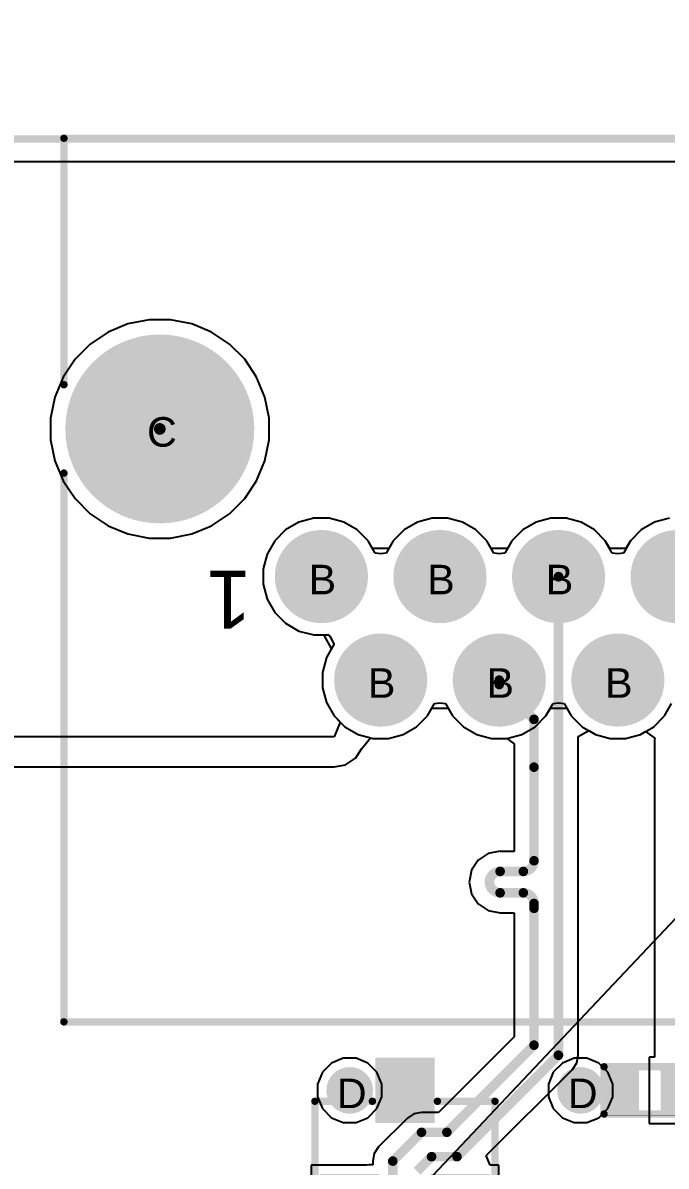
# Model space of a CAD drawing. Header units: inches. Extents: x 0 to 5032, y 0 to 5323.
# Drawn here: x 96.33 to 107.4, y 112.33 to 132 of the extents above; entities that cross this region are included whole.
import ezdxf

# ---------------------------------------------------------------- set-up
doc = ezdxf.new("R2010")
doc.units = ezdxf.units.IN
for name, color, linetype in [('Board Outline', 216, 'Continuous'), ('Bottom Layer', 5, 'Continuous'), ('Bottom Solder', 6, 'Continuous'), ('Drill Drawing', 1, 'Continuous'), ('Layer 1', 16, 'Continuous'), ('Layer 2', 76, 'Continuous'), ('Multi-Layer', 9, 'Continuous'), ('Pad Holes', 156, 'Continuous'), ('Top Layer', 1, 'Continuous'), ('Top Overlay', 2, 'Continuous'), ('Top Paste', 8, 'Continuous'), ('Top Solder', 216, 'Continuous'), ('Via Holes', 16, 'Continuous')]:
    doc.layers.add(name, color=color, linetype=linetype)
doc.styles.add('Arial', font='', dxfattribs={"height": 0.2})
doc.styles.get('Arial').set_extended_font_data('Arial')

# ---------------------------------------------------------------- blocks, each defined once
blk = doc.blocks.new('SOT_23_149')
at = {"layer": 'Top Layer'}
for points in [[(-0.41, 1.46), (0.41, 1.46), (0.41, 0.54), (-0.41, 0.54)], [(-1.36, -0.54), (-0.54, -0.54), (-0.54, -1.46), (-1.36, -1.46)], [(0.54, -0.54), (1.36, -0.54), (1.36, -1.46), (0.54, -1.46)]]:
    blk.add_hatch(color=1, dxfattribs=at).paths.add_polyline_path(points)
at = {"layer": 'Top Paste'}
for points in [[(-0.41, 1.46), (0.41, 1.46), (0.41, 0.54), (-0.41, 0.54)], [(-1.36, -0.54), (-0.54, -0.54), (-0.54, -1.46), (-1.36, -1.46)], [(0.54, -0.54), (1.36, -0.54), (1.36, -1.46), (0.54, -1.46)]]:
    blk.add_hatch(color=8, dxfattribs=at).paths.add_polyline_path(points)
at = {"layer": 'Top Solder'}
for points in [[(-0.512, 1.562), (0.512, 1.562), (0.512, 0.438), (-0.512, 0.438)], [(-1.462, -0.438), (-0.438, -0.438), (-0.438, -1.562), (-1.462, -1.562)], [(0.438, -0.438), (1.462, -0.438), (1.462, -1.562), (0.438, -1.562)]]:
    blk.add_hatch(color=216, dxfattribs=at).paths.add_polyline_path(points)
at = {"layer": 'Top Overlay'}
for points in [[(-1.549, 0.813, 0.127, 0.127, 0), (-0.559, 0.813, 0.127, 0.127, 0)], [(-1.549, -0.584, 0.127, 0.127, 0), (-1.549, 0.813, 0.127, 0.127, 0)], [(0.559, 0.813, 0.127, 0.127, 0), (1.549, 0.813, 0.127, 0.127, 0)], [(1.549, -0.584, 0.127, 0.127, 0), (1.549, 0.813, 0.127, 0.127, 0)], [(-0.33, -0.787, 0.127, 0.127, 0), (0.33, -0.787, 0.127, 0.127, 0)], [(-1.676, -1.295, 0.127, 0.127, 0), (-1.676, -1.041, 0.127, 0.127, 0)], [(-1.676, -1.041, 0.127, 0.127, 0), (-1.549, -1.168, 0.127, 0.127, 0)], [(-1.676, -1.295, 0.127, 0.127, 0), (-1.549, -1.168, 0.127, 0.127, 0)]]:
    blk.add_lwpolyline(points, format="xyseb", dxfattribs=at)
for points in [[(-1.581, 0.813, 0.0635, 0.0635, 1), (-1.518, 0.813, 0.0635, 0.0635, 1)], [(-1.581, 0.813, 0.0635, 0.0635, 1), (-1.518, 0.813, 0.0635, 0.0635, 1)], [(-0.591, 0.813, 0.0635, 0.0635, 1), (-0.527, 0.813, 0.0635, 0.0635, 1)], [(0.527, 0.813, 0.0635, 0.0635, 1), (0.591, 0.813, 0.0635, 0.0635, 1)], [(1.518, 0.813, 0.0635, 0.0635, 1), (1.581, 0.813, 0.0635, 0.0635, 1)], [(1.518, 0.813, 0.0635, 0.0635, 1), (1.581, 0.813, 0.0635, 0.0635, 1)], [(-1.581, -0.584, 0.0635, 0.0635, 1), (-1.518, -0.584, 0.0635, 0.0635, 1)], [(1.518, -0.584, 0.0635, 0.0635, 1), (1.581, -0.584, 0.0635, 0.0635, 1)], [(-0.362, -0.787, 0.0635, 0.0635, 1), (-0.298, -0.787, 0.0635, 0.0635, 1)], [(0.298, -0.787, 0.0635, 0.0635, 1), (0.362, -0.787, 0.0635, 0.0635, 1)], [(-1.708, -1.041, 0.0635, 0.0635, 1), (-1.645, -1.041, 0.0635, 0.0635, 1)], [(-1.708, -1.041, 0.0635, 0.0635, 1), (-1.645, -1.041, 0.0635, 0.0635, 1)], [(-1.581, -1.168, 0.0635, 0.0635, 1), (-1.518, -1.168, 0.0635, 0.0635, 1)], [(-1.581, -1.168, 0.0635, 0.0635, 1), (-1.518, -1.168, 0.0635, 0.0635, 1)], [(-1.708, -1.295, 0.0635, 0.0635, 1), (-1.645, -1.295, 0.0635, 0.0635, 1)], [(-1.708, -1.295, 0.0635, 0.0635, 1), (-1.645, -1.295, 0.0635, 0.0635, 1)]]:
    blk.add_lwpolyline(points, format="xyseb", close=True, dxfattribs=at)
blk = doc.blocks.new('X12ADIWA3DY1027_155')
at = {"layer": 'Bottom Layer'}
h = blk.add_hatch(color=5, dxfattribs=at)
edge = h.paths.add_edge_path()
edge.add_arc((-3.57, 2.16), 0.75, 0, 360)
h = blk.add_hatch(color=5, dxfattribs=at)
edge = h.paths.add_edge_path()
edge.add_arc((-1.53, 2.16), 0.75, 0, 360)
h = blk.add_hatch(color=5, dxfattribs=at)
edge = h.paths.add_edge_path()
edge.add_arc((0.51, 2.16), 0.75, 0, 360)
h = blk.add_hatch(color=5, dxfattribs=at)
edge = h.paths.add_edge_path()
edge.add_arc((2.55, 2.16), 0.75, 0, 360)
h = blk.add_hatch(color=5, dxfattribs=at)
edge = h.paths.add_edge_path()
edge.add_arc((-2.55, 0.38), 0.75, 0, 360)
h = blk.add_hatch(color=5, dxfattribs=at)
edge = h.paths.add_edge_path()
edge.add_arc((-0.51, 0.38), 0.75, 0, 360)
h = blk.add_hatch(color=5, dxfattribs=at)
edge = h.paths.add_edge_path()
edge.add_arc((1.53, 0.38), 0.75, 0, 360)
h = blk.add_hatch(color=5, dxfattribs=at)
edge = h.paths.add_edge_path()
edge.add_arc((3.57, 0.38), 0.75, 0, 360)
at = {"layer": 'Bottom Solder'}
h = blk.add_hatch(color=6, dxfattribs=at)
edge = h.paths.add_edge_path()
edge.add_arc((-3.57, 2.16), 0.801, 0, 360)
h = blk.add_hatch(color=6, dxfattribs=at)
edge = h.paths.add_edge_path()
edge.add_arc((-1.53, 2.16), 0.801, 0, 360)
h = blk.add_hatch(color=6, dxfattribs=at)
edge = h.paths.add_edge_path()
edge.add_arc((0.51, 2.16), 0.801, 0, 360)
h = blk.add_hatch(color=6, dxfattribs=at)
edge = h.paths.add_edge_path()
edge.add_arc((2.55, 2.16), 0.801, 0, 360)
h = blk.add_hatch(color=6, dxfattribs=at)
edge = h.paths.add_edge_path()
edge.add_arc((-2.55, 0.38), 0.801, 0, 360)
h = blk.add_hatch(color=6, dxfattribs=at)
edge = h.paths.add_edge_path()
edge.add_arc((-0.51, 0.38), 0.801, 0, 360)
h = blk.add_hatch(color=6, dxfattribs=at)
edge = h.paths.add_edge_path()
edge.add_arc((1.53, 0.38), 0.801, 0, 360)
h = blk.add_hatch(color=6, dxfattribs=at)
edge = h.paths.add_edge_path()
edge.add_arc((3.57, 0.38), 0.801, 0, 360)
h = blk.add_hatch(color=6, dxfattribs=at)
edge = h.paths.add_edge_path()
edge.add_arc((-6.35, -2.16), 0.102, 0, 360)
h = blk.add_hatch(color=6, dxfattribs=at)
edge = h.paths.add_edge_path()
edge.add_arc((6.35, -2.16), 0.102, 0, 360)
at = {"layer": 'Layer 1'}
h = blk.add_hatch(color=16, dxfattribs=at)
edge = h.paths.add_edge_path()
edge.add_arc((-3.57, 2.16), 0.75, 0, 360)
h = blk.add_hatch(color=16, dxfattribs=at)
edge = h.paths.add_edge_path()
edge.add_arc((-1.53, 2.16), 0.75, 0, 360)
h = blk.add_hatch(color=16, dxfattribs=at)
edge = h.paths.add_edge_path()
edge.add_arc((0.51, 2.16), 0.75, 0, 360)
h = blk.add_hatch(color=16, dxfattribs=at)
edge = h.paths.add_edge_path()
edge.add_arc((2.55, 2.16), 0.75, 0, 360)
h = blk.add_hatch(color=16, dxfattribs=at)
edge = h.paths.add_edge_path()
edge.add_arc((-2.55, 0.38), 0.75, 0, 360)
h = blk.add_hatch(color=16, dxfattribs=at)
edge = h.paths.add_edge_path()
edge.add_arc((-0.51, 0.38), 0.75, 0, 360)
h = blk.add_hatch(color=16, dxfattribs=at)
edge = h.paths.add_edge_path()
edge.add_arc((1.53, 0.38), 0.75, 0, 360)
h = blk.add_hatch(color=16, dxfattribs=at)
edge = h.paths.add_edge_path()
edge.add_arc((3.57, 0.38), 0.75, 0, 360)
at = {"layer": 'Layer 2'}
h = blk.add_hatch(color=76, dxfattribs=at)
edge = h.paths.add_edge_path()
edge.add_arc((-3.57, 2.16), 0.75, 0, 360)
h = blk.add_hatch(color=76, dxfattribs=at)
edge = h.paths.add_edge_path()
edge.add_arc((-1.53, 2.16), 0.75, 0, 360)
h = blk.add_hatch(color=76, dxfattribs=at)
edge = h.paths.add_edge_path()
edge.add_arc((0.51, 2.16), 0.75, 0, 360)
h = blk.add_hatch(color=76, dxfattribs=at)
edge = h.paths.add_edge_path()
edge.add_arc((2.55, 2.16), 0.75, 0, 360)
h = blk.add_hatch(color=76, dxfattribs=at)
edge = h.paths.add_edge_path()
edge.add_arc((-2.55, 0.38), 0.75, 0, 360)
h = blk.add_hatch(color=76, dxfattribs=at)
edge = h.paths.add_edge_path()
edge.add_arc((-0.51, 0.38), 0.75, 0, 360)
h = blk.add_hatch(color=76, dxfattribs=at)
edge = h.paths.add_edge_path()
edge.add_arc((1.53, 0.38), 0.75, 0, 360)
h = blk.add_hatch(color=76, dxfattribs=at)
edge = h.paths.add_edge_path()
edge.add_arc((3.57, 0.38), 0.75, 0, 360)
at = {"layer": 'Multi-Layer'}
h = blk.add_hatch(color=9, dxfattribs=at)
edge = h.paths.add_edge_path()
edge.add_arc((-3.57, 2.16), 0.75, 0, 360)
h = blk.add_hatch(color=9, dxfattribs=at)
edge = h.paths.add_edge_path()
edge.add_arc((-1.53, 2.16), 0.75, 0, 360)
h = blk.add_hatch(color=9, dxfattribs=at)
edge = h.paths.add_edge_path()
edge.add_arc((0.51, 2.16), 0.75, 0, 360)
h = blk.add_hatch(color=9, dxfattribs=at)
edge = h.paths.add_edge_path()
edge.add_arc((2.55, 2.16), 0.75, 0, 360)
h = blk.add_hatch(color=9, dxfattribs=at)
edge = h.paths.add_edge_path()
edge.add_arc((-2.55, 0.38), 0.75, 0, 360)
h = blk.add_hatch(color=9, dxfattribs=at)
edge = h.paths.add_edge_path()
edge.add_arc((-0.51, 0.38), 0.75, 0, 360)
h = blk.add_hatch(color=9, dxfattribs=at)
edge = h.paths.add_edge_path()
edge.add_arc((1.53, 0.38), 0.75, 0, 360)
h = blk.add_hatch(color=9, dxfattribs=at)
edge = h.paths.add_edge_path()
edge.add_arc((3.57, 0.38), 0.75, 0, 360)
at = {"layer": 'Pad Holes'}
h = blk.add_hatch(color=7, dxfattribs=at)
edge = h.paths.add_edge_path()
edge.add_arc((-3.57, 2.16), 0.45, 0, 360)
h = blk.add_hatch(color=7, dxfattribs=at)
edge = h.paths.add_edge_path()
edge.add_arc((-1.53, 2.16), 0.45, 0, 360)
h = blk.add_hatch(color=7, dxfattribs=at)
edge = h.paths.add_edge_path()
edge.add_arc((0.51, 2.16), 0.45, 0, 360)
h = blk.add_hatch(color=7, dxfattribs=at)
edge = h.paths.add_edge_path()
edge.add_arc((2.55, 2.16), 0.45, 0, 360)
h = blk.add_hatch(color=7, dxfattribs=at)
edge = h.paths.add_edge_path()
edge.add_arc((-2.55, 0.38), 0.45, 0, 360)
h = blk.add_hatch(color=7, dxfattribs=at)
edge = h.paths.add_edge_path()
edge.add_arc((-0.51, 0.38), 0.45, 0, 360)
h = blk.add_hatch(color=7, dxfattribs=at)
edge = h.paths.add_edge_path()
edge.add_arc((1.53, 0.38), 0.45, 0, 360)
h = blk.add_hatch(color=7, dxfattribs=at)
edge = h.paths.add_edge_path()
edge.add_arc((3.57, 0.38), 0.45, 0, 360)
h = blk.add_hatch(color=7, dxfattribs=at)
edge = h.paths.add_edge_path()
edge.add_arc((-6.35, -2.16), 1.625, 0, 360)
h = blk.add_hatch(color=7, dxfattribs=at)
edge = h.paths.add_edge_path()
edge.add_arc((6.35, -2.16), 1.625, 0, 360)
at = {"layer": 'Top Layer'}
h = blk.add_hatch(color=1, dxfattribs=at)
edge = h.paths.add_edge_path()
edge.add_arc((-3.57, 2.16), 0.75, 0, 360)
h = blk.add_hatch(color=1, dxfattribs=at)
edge = h.paths.add_edge_path()
edge.add_arc((-1.53, 2.16), 0.75, 0, 360)
h = blk.add_hatch(color=1, dxfattribs=at)
edge = h.paths.add_edge_path()
edge.add_arc((0.51, 2.16), 0.75, 0, 360)
h = blk.add_hatch(color=1, dxfattribs=at)
edge = h.paths.add_edge_path()
edge.add_arc((2.55, 2.16), 0.75, 0, 360)
h = blk.add_hatch(color=1, dxfattribs=at)
edge = h.paths.add_edge_path()
edge.add_arc((-2.55, 0.38), 0.75, 0, 360)
h = blk.add_hatch(color=1, dxfattribs=at)
edge = h.paths.add_edge_path()
edge.add_arc((-0.51, 0.38), 0.75, 0, 360)
h = blk.add_hatch(color=1, dxfattribs=at)
edge = h.paths.add_edge_path()
edge.add_arc((1.53, 0.38), 0.75, 0, 360)
h = blk.add_hatch(color=1, dxfattribs=at)
edge = h.paths.add_edge_path()
edge.add_arc((3.57, 0.38), 0.75, 0, 360)
at = {"layer": 'Top Solder'}
h = blk.add_hatch(color=216, dxfattribs=at)
edge = h.paths.add_edge_path()
edge.add_arc((-3.57, 2.16), 0.801, 0, 360)
h = blk.add_hatch(color=216, dxfattribs=at)
edge = h.paths.add_edge_path()
edge.add_arc((-1.53, 2.16), 0.801, 0, 360)
h = blk.add_hatch(color=216, dxfattribs=at)
edge = h.paths.add_edge_path()
edge.add_arc((0.51, 2.16), 0.801, 0, 360)
h = blk.add_hatch(color=216, dxfattribs=at)
edge = h.paths.add_edge_path()
edge.add_arc((2.55, 2.16), 0.801, 0, 360)
h = blk.add_hatch(color=216, dxfattribs=at)
edge = h.paths.add_edge_path()
edge.add_arc((-2.55, 0.38), 0.801, 0, 360)
h = blk.add_hatch(color=216, dxfattribs=at)
edge = h.paths.add_edge_path()
edge.add_arc((-0.51, 0.38), 0.801, 0, 360)
h = blk.add_hatch(color=216, dxfattribs=at)
edge = h.paths.add_edge_path()
edge.add_arc((1.53, 0.38), 0.801, 0, 360)
h = blk.add_hatch(color=216, dxfattribs=at)
edge = h.paths.add_edge_path()
edge.add_arc((3.57, 0.38), 0.801, 0, 360)
h = blk.add_hatch(color=216, dxfattribs=at)
edge = h.paths.add_edge_path()
edge.add_arc((-6.35, -2.16), 0.102, 0, 360)
h = blk.add_hatch(color=216, dxfattribs=at)
edge = h.paths.add_edge_path()
edge.add_arc((6.35, -2.16), 0.102, 0, 360)
at = {"layer": 'Top Overlay'}
for points in [[(8, 8.04, 0.127, 0.127, 0), (-8, 8.04, 0.127, 0.127, 0)], [(-8.001, 8.04, 0.127, 0.127, 0), (-8.001, -1.402, 0.127, 0.127, 0)], [(8, 8.04, 0.127, 0.127, 0), (8, -1.4, 0.127, 0.127, 0)], [(-8.001, -2.918, 0.127, 0.127, 0), (-8.001, -7.16, 0.127, 0.127, 0)], [(8, -2.92, 0.127, 0.127, 0), (8, -7.16, 0.127, 0.127, 0)], [(8, -7.16, 0.127, 0.127, 0), (-8.001, -7.16, 0.127, 0.127, 0)]]:
    blk.add_lwpolyline(points, format="xyseb", dxfattribs=at)
for points in [[(-8.032, 8.04, 0.0635, 0.0635, 1), (-7.968, 8.04, 0.0635, 0.0635, 1)], [(-8.033, 8.04, 0.0635, 0.0635, 1), (-7.969, 8.04, 0.0635, 0.0635, 1)], [(7.968, 8.04, 0.0635, 0.0635, 1), (8.032, 8.04, 0.0635, 0.0635, 1)], [(7.968, 8.04, 0.0635, 0.0635, 1), (8.032, 8.04, 0.0635, 0.0635, 1)], [(-8.033, -1.402, 0.0635, 0.0635, 1), (-7.969, -1.402, 0.0635, 0.0635, 1)], [(7.968, -1.4, 0.0635, 0.0635, 1), (8.032, -1.4, 0.0635, 0.0635, 1)], [(-8.033, -2.918, 0.0635, 0.0635, 1), (-7.969, -2.918, 0.0635, 0.0635, 1)], [(7.968, -2.92, 0.0635, 0.0635, 1), (8.032, -2.92, 0.0635, 0.0635, 1)], [(-8.033, -7.16, 0.0635, 0.0635, 1), (-7.969, -7.16, 0.0635, 0.0635, 1)], [(-8.033, -7.16, 0.0635, 0.0635, 1), (-7.969, -7.16, 0.0635, 0.0635, 1)], [(7.968, -7.16, 0.0635, 0.0635, 1), (8.032, -7.16, 0.0635, 0.0635, 1)], [(7.968, -7.16, 0.0635, 0.0635, 1), (8.032, -7.16, 0.0635, 0.0635, 1)]]:
    blk.add_lwpolyline(points, format="xyseb", close=True, dxfattribs=at)
at = {"layer": 'Top Overlay', "style": 'Arial'}
blk.add_text('1', height=1, dxfattribs=at).set_placement((4.772, 0.276))
blk = doc.blocks.new('R___0402_170')
at = {"layer": 'Top Layer'}
for points in [[(-0.699, -0.318), (-0.699, 0.318), (-0.241, 0.318), (-0.241, -0.318)], [(0.241, -0.318), (0.241, 0.318), (0.699, 0.318), (0.699, -0.318)]]:
    blk.add_hatch(color=1, dxfattribs=at).paths.add_polyline_path(points)
at = {"layer": 'Top Paste'}
for points in [[(-0.699, -0.318), (-0.699, 0.318), (-0.241, 0.318), (-0.241, -0.318)], [(0.241, -0.318), (0.241, 0.318), (0.699, 0.318), (0.699, -0.318)]]:
    blk.add_hatch(color=8, dxfattribs=at).paths.add_polyline_path(points)
at = {"layer": 'Top Solder'}
for points in [[(-0.754, -0.373), (-0.754, 0.373), (-0.186, 0.373), (-0.186, -0.373)], [(0.186, -0.373), (0.186, 0.373), (0.754, 0.373), (0.754, -0.373)]]:
    blk.add_hatch(color=216, dxfattribs=at).paths.add_polyline_path(points)
at = {"layer": 'Top Overlay'}
for points in [[(-0.787, 0.406, 0.127, 0.127, 0), (0.787, 0.406, 0.127, 0.127, 0)], [(-0.787, -0.406, 0.127, 0.127, 0), (-0.787, 0.406, 0.127, 0.127, 0)], [(0.787, -0.406, 0.127, 0.127, 0), (0.787, 0.406, 0.127, 0.127, 0)], [(-0.787, -0.406, 0.127, 0.127, 0), (0.787, -0.406, 0.127, 0.127, 0)], [(-0.813, -0.432, 0.00323, 0.00323, 0), (0.813, -0.432, 0.00323, 0.00323, 0)]]:
    blk.add_lwpolyline(points, format="xyseb", dxfattribs=at)
for points in [[(-0.819, 0.406, 0.0635, 0.0635, 1), (-0.756, 0.406, 0.0635, 0.0635, 1)], [(-0.819, 0.406, 0.0635, 0.0635, 1), (-0.756, 0.406, 0.0635, 0.0635, 1)], [(0.756, 0.406, 0.0635, 0.0635, 1), (0.819, 0.406, 0.0635, 0.0635, 1)], [(0.756, 0.406, 0.0635, 0.0635, 1), (0.819, 0.406, 0.0635, 0.0635, 1)], [(-0.819, -0.406, 0.0635, 0.0635, 1), (-0.756, -0.406, 0.0635, 0.0635, 1)], [(-0.819, -0.406, 0.0635, 0.0635, 1), (-0.756, -0.406, 0.0635, 0.0635, 1)], [(0.756, -0.406, 0.0635, 0.0635, 1), (0.819, -0.406, 0.0635, 0.0635, 1)], [(0.756, -0.406, 0.0635, 0.0635, 1), (0.819, -0.406, 0.0635, 0.0635, 1)], [(-0.814, -0.432, 0.00161, 0.00161, 1), (-0.812, -0.432, 0.00161, 0.00161, 1)], [(0.812, -0.432, 0.00161, 0.00161, 1), (0.814, -0.432, 0.00161, 0.00161, 1)]]:
    blk.add_lwpolyline(points, format="xyseb", close=True, dxfattribs=at)

msp = doc.modelspace()

# ---------------------------------------------------------------- hatches: boundary and pattern name
at = {"layer": 'Bottom Layer'}
h = msp.add_hatch(color=5, dxfattribs=at)
edge = h.paths.add_edge_path()
edge.add_arc((101.954, 113.631), 0.3, 0, 360)
h = msp.add_hatch(color=5, dxfattribs=at)
edge = h.paths.add_edge_path()
edge.add_arc((105.926, 113.631), 0.3, 0, 360)
at = {"layer": 'Bottom Solder'}
h = msp.add_hatch(color=6, dxfattribs=at)
edge = h.paths.add_edge_path()
edge.add_arc((101.954, 113.631), 0.402, 0, 360)
h = msp.add_hatch(color=6, dxfattribs=at)
edge = h.paths.add_edge_path()
edge.add_arc((105.926, 113.631), 0.402, 0, 360)
at = {"layer": 'Layer 1'}
h = msp.add_hatch(color=16, dxfattribs=at)
edge = h.paths.add_edge_path()
edge.add_arc((101.954, 113.631), 0.3, 0, 360)
h = msp.add_hatch(color=16, dxfattribs=at)
edge = h.paths.add_edge_path()
edge.add_arc((105.926, 113.631), 0.3, 0, 360)
at = {"layer": 'Layer 2'}
h = msp.add_hatch(color=76, dxfattribs=at)
edge = h.paths.add_edge_path()
edge.add_arc((101.954, 113.631), 0.3, 0, 360)
h = msp.add_hatch(color=76, dxfattribs=at)
edge = h.paths.add_edge_path()
edge.add_arc((105.926, 113.631), 0.3, 0, 360)
at = {"layer": 'Top Layer'}
h = msp.add_hatch(color=1, dxfattribs=at)
edge = h.paths.add_edge_path()
edge.add_arc((101.954, 113.631), 0.3, 0, 360)
h = msp.add_hatch(color=1, dxfattribs=at)
edge = h.paths.add_edge_path()
edge.add_arc((105.926, 113.631), 0.3, 0, 360)
at = {"layer": 'Top Solder'}
h = msp.add_hatch(color=216, dxfattribs=at)
edge = h.paths.add_edge_path()
edge.add_arc((101.954, 113.631), 0.402, 0, 360)
h = msp.add_hatch(color=216, dxfattribs=at)
edge = h.paths.add_edge_path()
edge.add_arc((105.926, 113.631), 0.402, 0, 360)
at = {"layer": 'Via Holes'}
h = msp.add_hatch(color=7, dxfattribs=at)
edge = h.paths.add_edge_path()
edge.add_arc((101.954, 113.631), 0.15, 0, 360)
h = msp.add_hatch(color=7, dxfattribs=at)
edge = h.paths.add_edge_path()
edge.add_arc((105.926, 113.631), 0.15, 0, 360)

# ---------------------------------------------------------------- linework, layer by layer
at = {"layer": 'Board Outline'}
msp.add_lwpolyline([(0, 130, 0.127, 0.127, 0), (200, 130, 0.127, 0.127, 0)], format="xyseb", dxfattribs=at)
at = {"layer": 'Bottom Layer'}
for p, q in [((4.474, 129.612), (122.778, 129.612)), ((98.502, 126.889), (98.139, 126.817)), ((98.872, 126.889), (98.502, 126.889)), ((99.235, 126.817), (98.872, 126.889)), ((97.797, 126.675), (97.489, 126.469)), ((98.139, 126.817), (97.797, 126.675)), ((99.577, 126.675), (99.235, 126.817)), ((99.885, 126.469), (99.577, 126.675)), ((97.489, 126.469), (97.228, 126.208)), ((100.147, 126.208), (99.885, 126.469)), ((97.228, 126.208), (97.022, 125.9)), ((100.352, 125.9), (100.147, 126.208)), ((97.022, 125.9), (96.88, 125.558)), ((100.494, 125.558), (100.352, 125.9)), ((96.88, 125.558), (96.808, 125.195)), ((100.566, 125.195), (100.494, 125.558)), ((96.808, 125.195), (96.808, 124.825)), ((100.566, 124.825), (100.566, 125.195)), ((96.808, 124.825), (96.88, 124.462)), ((100.494, 124.462), (100.566, 124.825)), ((96.88, 124.462), (97.022, 124.12)), ((100.352, 124.12), (100.494, 124.462)), ((97.022, 124.12), (97.228, 123.812)), ((100.147, 123.812), (100.352, 124.12)), ((97.228, 123.812), (97.489, 123.55)), ((99.885, 123.55), (100.147, 123.812)), ((97.489, 123.55), (97.797, 123.345)), ((99.577, 123.345), (99.885, 123.55)), ((97.797, 123.345), (98.139, 123.203)), ((99.235, 123.203), (99.577, 123.345)), ((101.08, 123.405), (100.851, 123.273)), ((101.335, 123.474), (101.08, 123.405)), ((101.599, 123.474), (101.335, 123.474)), ((101.855, 123.405), (101.599, 123.474)), ((102.084, 123.273), (101.855, 123.405)), ((103.12, 123.405), (102.891, 123.273)), ((103.375, 123.474), (103.12, 123.405)), ((103.639, 123.474), (103.375, 123.474)), ((103.895, 123.405), (103.639, 123.474)), ((104.124, 123.273), (103.895, 123.405)), ((105.16, 123.405), (104.931, 123.273)), ((105.415, 123.474), (105.16, 123.405)), ((105.679, 123.474), (105.415, 123.474)), ((105.935, 123.405), (105.679, 123.474)), ((106.164, 123.273), (105.935, 123.405)), ((107.2, 123.405), (106.971, 123.273)), ((107.455, 123.474), (107.2, 123.405)), ((98.139, 123.203), (98.502, 123.131)), ((98.502, 123.131), (98.872, 123.131)), ((98.872, 123.131), (99.235, 123.203)), ((100.851, 123.273), (100.664, 123.086)), ((102.271, 123.086), (102.084, 123.273)), ((102.891, 123.273), (102.704, 123.086)), ((104.311, 123.086), (104.124, 123.273)), ((104.931, 123.273), (104.744, 123.086)), ((106.35, 123.086), (106.164, 123.273)), ((106.971, 123.273), (106.784, 123.086)), ((100.664, 123.086), (100.532, 122.857)), ((102.392, 122.875), (102.271, 123.086)), ((102.704, 123.086), (102.582, 122.875)), ((104.432, 122.875), (104.311, 123.086)), ((104.744, 123.086), (104.622, 122.875)), ((106.472, 122.875), (106.35, 123.086)), ((106.784, 123.086), (106.662, 122.875)), ((100.532, 122.857), (100.463, 122.602)), ((102.487, 122.861), (102.392, 122.875)), ((102.582, 122.875), (102.487, 122.861)), ((104.527, 122.861), (104.432, 122.875)), ((104.622, 122.875), (104.527, 122.861)), ((106.567, 122.861), (106.472, 122.875)), ((106.662, 122.875), (106.567, 122.861)), ((100.463, 122.602), (100.463, 122.338)), ((100.463, 122.338), (100.532, 122.082)), ((100.532, 122.082), (100.664, 121.853)), ((100.664, 121.853), (100.851, 121.666)), ((100.851, 121.666), (101.08, 121.534)), ((101.08, 121.534), (101.335, 121.466)), ((101.335, 121.466), (101.592, 121.466)), ((101.592, 121.466), (101.61, 121.446)), ((101.61, 121.446), (101.679, 121.315)), ((101.682, 121.304), (101.552, 121.077)), ((101.679, 121.315), (101.682, 121.304)), ((101.552, 121.077), (101.483, 120.822)), ((101.483, 120.822), (101.483, 120.558)), ((101.483, 120.558), (101.552, 120.302)), ((101.552, 120.302), (101.684, 120.073)), ((103.291, 120.073), (103.412, 120.284)), ((103.412, 120.284), (103.507, 120.298)), ((103.507, 120.298), (103.602, 120.284)), ((103.602, 120.284), (103.724, 120.073)), ((105.33, 120.073), (105.452, 120.284)), ((105.452, 120.284), (105.547, 120.298)), ((105.547, 120.298), (105.642, 120.284)), ((105.642, 120.284), (105.764, 120.073)), ((107.37, 120.073), (107.492, 120.284)), ((101.684, 120.073), (101.871, 119.886)), ((103.104, 119.886), (103.291, 120.073)), ((103.724, 120.073), (103.911, 119.886)), ((105.144, 119.886), (105.33, 120.073)), ((105.764, 120.073), (105.951, 119.886)), ((107.184, 119.886), (107.37, 120.073)), ((101.871, 119.886), (102.1, 119.754)), ((102.875, 119.754), (103.104, 119.886)), ((103.911, 119.886), (104.14, 119.754)), ((104.915, 119.754), (105.144, 119.886)), ((105.951, 119.886), (106.18, 119.754)), ((106.955, 119.754), (107.184, 119.886)), ((102.1, 119.754), (102.355, 119.686)), ((102.355, 119.686), (102.619, 119.686)), ((102.619, 119.686), (102.875, 119.754)), ((104.14, 119.754), (104.395, 119.686)), ((104.395, 119.686), (104.659, 119.686)), ((104.659, 119.686), (104.915, 119.754)), ((106.18, 119.754), (106.435, 119.686)), ((106.435, 119.686), (106.699, 119.686)), ((106.699, 119.686), (106.955, 119.754))]:
    msp.add_line(p, q, dxfattribs=at)
at = {"layer": 'Layer 1'}
for p, q in [((0.388, 129.612), (199.612, 129.612)), ((98.502, 126.889), (98.139, 126.817)), ((98.872, 126.889), (98.502, 126.889)), ((99.235, 126.817), (98.872, 126.889)), ((97.797, 126.675), (97.489, 126.469)), ((98.139, 126.817), (97.797, 126.675)), ((99.577, 126.675), (99.235, 126.817)), ((99.885, 126.469), (99.577, 126.675)), ((97.489, 126.469), (97.228, 126.208)), ((100.147, 126.208), (99.885, 126.469)), ((97.228, 126.208), (97.022, 125.9)), ((100.352, 125.9), (100.147, 126.208)), ((97.022, 125.9), (96.88, 125.558)), ((100.494, 125.558), (100.352, 125.9)), ((96.88, 125.558), (96.808, 125.195)), ((100.566, 125.195), (100.494, 125.558)), ((96.808, 125.195), (96.808, 124.825)), ((100.566, 124.825), (100.566, 125.195)), ((96.808, 124.825), (96.88, 124.462)), ((100.494, 124.462), (100.566, 124.825)), ((96.88, 124.462), (97.022, 124.12)), ((100.352, 124.12), (100.494, 124.462)), ((97.022, 124.12), (97.228, 123.812)), ((100.147, 123.812), (100.352, 124.12)), ((97.228, 123.812), (97.489, 123.55)), ((99.885, 123.55), (100.147, 123.812)), ((97.489, 123.55), (97.797, 123.345)), ((99.577, 123.345), (99.885, 123.55)), ((97.797, 123.345), (98.139, 123.203)), ((99.235, 123.203), (99.577, 123.345)), ((101.08, 123.405), (100.851, 123.273)), ((101.335, 123.474), (101.08, 123.405)), ((101.599, 123.474), (101.335, 123.474)), ((101.855, 123.405), (101.599, 123.474)), ((102.084, 123.273), (101.855, 123.405)), ((103.12, 123.405), (102.891, 123.273)), ((103.375, 123.474), (103.12, 123.405)), ((103.639, 123.474), (103.375, 123.474)), ((103.895, 123.405), (103.639, 123.474)), ((104.124, 123.273), (103.895, 123.405)), ((105.16, 123.405), (104.931, 123.273)), ((105.415, 123.474), (105.16, 123.405)), ((105.679, 123.474), (105.415, 123.474)), ((105.935, 123.405), (105.679, 123.474)), ((106.164, 123.273), (105.935, 123.405)), ((107.2, 123.405), (106.971, 123.273)), ((107.455, 123.474), (107.2, 123.405)), ((98.139, 123.203), (98.502, 123.131)), ((98.502, 123.131), (98.872, 123.131)), ((98.872, 123.131), (99.235, 123.203)), ((100.851, 123.273), (100.664, 123.086)), ((102.271, 123.086), (102.084, 123.273)), ((102.891, 123.273), (102.704, 123.086)), ((104.311, 123.086), (104.124, 123.273)), ((104.931, 123.273), (104.744, 123.086)), ((106.35, 123.086), (106.164, 123.273)), ((106.971, 123.273), (106.784, 123.086)), ((100.664, 123.086), (100.532, 122.857)), ((102.347, 122.953), (102.271, 123.086)), ((102.627, 122.953), (102.347, 122.953)), ((102.704, 123.086), (102.627, 122.953)), ((104.387, 122.953), (104.311, 123.086)), ((104.667, 122.953), (104.387, 122.953)), ((104.744, 123.086), (104.667, 122.953)), ((106.427, 122.953), (106.35, 123.086)), ((106.707, 122.953), (106.427, 122.953)), ((106.784, 123.086), (106.707, 122.953)), ((100.532, 122.857), (100.463, 122.602)), ((100.463, 122.602), (100.463, 122.338)), ((100.463, 122.338), (100.532, 122.082)), ((100.532, 122.082), (100.664, 121.853)), ((100.664, 121.853), (100.851, 121.666)), ((100.851, 121.666), (101.08, 121.534)), ((101.08, 121.534), (101.335, 121.466)), ((101.335, 121.466), (101.496, 121.466)), ((101.496, 121.466), (101.515, 121.449)), ((101.515, 121.449), (101.635, 121.235)), ((101.636, 121.224), (101.552, 121.077)), ((101.635, 121.235), (101.636, 121.224)), ((101.552, 121.077), (101.483, 120.822)), ((101.483, 120.822), (101.483, 120.558)), ((101.483, 120.558), (101.552, 120.302)), ((101.552, 120.302), (101.684, 120.073)), ((103.291, 120.073), (103.367, 120.207)), ((103.367, 120.207), (103.647, 120.207)), ((103.647, 120.207), (103.724, 120.073)), ((105.33, 120.073), (105.407, 120.207)), ((105.407, 120.207), (105.687, 120.207)), ((105.687, 120.207), (105.764, 120.073)), ((107.37, 120.073), (107.447, 120.207)), ((101.684, 120.073), (101.79, 119.967)), ((103.104, 119.886), (103.291, 120.073)), ((103.724, 120.073), (103.911, 119.886)), ((105.144, 119.886), (105.33, 120.073)), ((105.764, 120.073), (105.951, 119.886)), ((107.184, 119.886), (107.37, 120.073)), ((101.79, 119.967), (101.685, 119.713)), ((102.875, 119.754), (103.104, 119.886)), ((103.911, 119.886), (104.14, 119.754)), ((104.915, 119.754), (105.144, 119.886)), ((105.951, 119.886), (106.18, 119.754)), ((106.955, 119.754), (107.184, 119.886)), ((101.685, 119.713), (87.997, 119.713)), ((102.163, 119.515), (102.313, 119.697)), ((102.313, 119.697), (102.355, 119.686)), ((102.355, 119.686), (102.619, 119.686)), ((102.619, 119.686), (102.875, 119.754)), ((104.14, 119.754), (104.395, 119.686)), ((104.395, 119.686), (104.659, 119.686)), ((104.659, 119.686), (104.915, 119.754)), ((106.18, 119.754), (106.435, 119.686)), ((106.435, 119.686), (106.699, 119.686)), ((106.699, 119.686), (106.955, 119.754)), ((102.051, 119.347), (102.163, 119.515)), ((87.997, 119.195), (101.685, 119.195)), ((101.685, 119.195), (101.883, 119.234)), ((101.883, 119.234), (102.051, 119.347))]:
    msp.add_line(p, q, dxfattribs=at)
at = {"layer": 'Layer 2'}
for p, q in [((5.913, 129.612), (122.778, 129.612)), ((98.502, 126.889), (98.139, 126.817)), ((98.872, 126.889), (98.502, 126.889)), ((99.235, 126.817), (98.872, 126.889)), ((97.797, 126.675), (97.489, 126.469)), ((98.139, 126.817), (97.797, 126.675)), ((99.577, 126.675), (99.235, 126.817)), ((99.885, 126.469), (99.577, 126.675)), ((97.489, 126.469), (97.228, 126.208)), ((100.147, 126.208), (99.885, 126.469)), ((97.228, 126.208), (97.022, 125.9)), ((100.352, 125.9), (100.147, 126.208)), ((97.022, 125.9), (96.88, 125.558)), ((100.494, 125.558), (100.352, 125.9)), ((96.88, 125.558), (96.808, 125.195)), ((100.566, 125.195), (100.494, 125.558)), ((96.808, 125.195), (96.808, 124.825)), ((100.566, 124.825), (100.566, 125.195)), ((96.808, 124.825), (96.88, 124.462)), ((100.494, 124.462), (100.566, 124.825)), ((96.88, 124.462), (97.022, 124.12)), ((100.352, 124.12), (100.494, 124.462)), ((97.022, 124.12), (97.228, 123.812)), ((100.147, 123.812), (100.352, 124.12)), ((97.228, 123.812), (97.489, 123.55)), ((99.885, 123.55), (100.147, 123.812)), ((97.489, 123.55), (97.797, 123.345)), ((99.577, 123.345), (99.885, 123.55)), ((97.797, 123.345), (98.139, 123.203)), ((99.235, 123.203), (99.577, 123.345)), ((101.08, 123.405), (100.851, 123.273)), ((101.335, 123.474), (101.08, 123.405)), ((101.599, 123.474), (101.335, 123.474)), ((101.855, 123.405), (101.599, 123.474)), ((102.084, 123.273), (101.855, 123.405)), ((103.12, 123.405), (102.891, 123.273)), ((103.375, 123.474), (103.12, 123.405)), ((103.639, 123.474), (103.375, 123.474)), ((103.895, 123.405), (103.639, 123.474)), ((104.124, 123.273), (103.895, 123.405)), ((105.16, 123.405), (104.931, 123.273)), ((105.415, 123.474), (105.16, 123.405)), ((105.679, 123.474), (105.415, 123.474)), ((105.935, 123.405), (105.679, 123.474)), ((106.164, 123.273), (105.935, 123.405)), ((107.2, 123.405), (106.971, 123.273)), ((107.455, 123.474), (107.2, 123.405)), ((98.139, 123.203), (98.502, 123.131)), ((98.502, 123.131), (98.872, 123.131)), ((98.872, 123.131), (99.235, 123.203)), ((100.851, 123.273), (100.664, 123.086)), ((102.271, 123.086), (102.084, 123.273)), ((102.891, 123.273), (102.704, 123.086)), ((104.311, 123.086), (104.124, 123.273)), ((104.931, 123.273), (104.744, 123.086)), ((106.35, 123.086), (106.164, 123.273)), ((106.971, 123.273), (106.784, 123.086)), ((100.664, 123.086), (100.532, 122.857)), ((102.347, 122.953), (102.271, 123.086)), ((102.627, 122.953), (102.347, 122.953)), ((102.704, 123.086), (102.627, 122.953)), ((104.387, 122.953), (104.311, 123.086)), ((104.667, 122.953), (104.387, 122.953)), ((104.744, 123.086), (104.667, 122.953)), ((106.427, 122.953), (106.35, 123.086)), ((106.707, 122.953), (106.427, 122.953)), ((106.784, 123.086), (106.707, 122.953)), ((100.532, 122.857), (100.463, 122.602)), ((100.463, 122.602), (100.463, 122.338)), ((100.463, 122.338), (100.532, 122.082)), ((100.532, 122.082), (100.664, 121.853)), ((100.664, 121.853), (100.851, 121.666)), ((100.851, 121.666), (101.08, 121.534)), ((101.08, 121.534), (101.335, 121.466)), ((101.335, 121.466), (101.496, 121.466)), ((101.496, 121.466), (101.515, 121.449)), ((101.515, 121.449), (101.635, 121.235)), ((101.636, 121.224), (101.552, 121.077)), ((101.635, 121.235), (101.636, 121.224)), ((101.552, 121.077), (101.483, 120.822)), ((101.483, 120.822), (101.483, 120.558)), ((101.483, 120.558), (101.552, 120.302)), ((101.552, 120.302), (101.684, 120.073)), ((103.291, 120.073), (103.367, 120.207)), ((103.367, 120.207), (103.647, 120.207)), ((103.647, 120.207), (103.724, 120.073)), ((105.33, 120.073), (105.407, 120.207)), ((105.407, 120.207), (105.687, 120.207)), ((105.687, 120.207), (105.764, 120.073)), ((107.37, 120.073), (107.447, 120.207)), ((101.684, 120.073), (101.871, 119.886)), ((103.104, 119.886), (103.291, 120.073)), ((103.724, 120.073), (103.911, 119.886)), ((105.144, 119.886), (105.33, 120.073)), ((105.764, 120.073), (105.951, 119.886)), ((107.184, 119.886), (107.37, 120.073)), ((101.871, 119.886), (102.1, 119.754)), ((102.875, 119.754), (103.104, 119.886)), ((103.911, 119.886), (104.14, 119.754)), ((104.915, 119.754), (105.144, 119.886)), ((105.951, 119.886), (106.18, 119.754)), ((106.955, 119.754), (107.184, 119.886)), ((102.1, 119.754), (102.355, 119.686)), ((102.355, 119.686), (102.619, 119.686)), ((102.619, 119.686), (102.875, 119.754)), ((104.14, 119.754), (104.395, 119.686)), ((104.395, 119.686), (104.659, 119.686)), ((104.659, 119.686), (104.915, 119.754)), ((106.18, 119.754), (106.435, 119.686)), ((106.435, 119.686), (106.699, 119.686)), ((106.699, 119.686), (106.955, 119.754)), ((101.64, 114.1), (101.484, 113.944)), ((101.843, 114.185), (101.64, 114.1)), ((102.064, 114.185), (101.843, 114.185)), ((102.267, 114.1), (102.064, 114.185)), ((102.423, 113.944), (102.267, 114.1)), ((105.612, 114.1), (105.456, 113.944)), ((105.816, 114.185), (105.612, 114.1)), ((106.036, 114.185), (105.816, 114.185)), ((106.24, 114.1), (106.036, 114.185)), ((106.396, 113.944), (106.24, 114.1)), ((101.484, 113.944), (101.4, 113.741)), ((102.508, 113.741), (102.423, 113.944)), ((105.456, 113.944), (105.372, 113.741)), ((106.48, 113.741), (106.396, 113.944)), ((101.4, 113.741), (101.4, 113.52)), ((102.508, 113.52), (102.508, 113.741)), ((105.372, 113.741), (105.372, 113.52)), ((106.48, 113.52), (106.48, 113.741)), ((101.4, 113.52), (101.484, 113.317)), ((102.423, 113.317), (102.508, 113.52)), ((105.372, 113.52), (105.456, 113.317)), ((106.396, 113.317), (106.48, 113.52)), ((101.484, 113.317), (101.64, 113.161)), ((102.267, 113.161), (102.423, 113.317)), ((105.456, 113.317), (105.612, 113.161)), ((106.24, 113.161), (106.396, 113.317)), ((101.64, 113.161), (101.843, 113.077)), ((102.064, 113.077), (102.267, 113.161)), ((105.612, 113.161), (105.816, 113.077)), ((106.036, 113.077), (106.24, 113.161)), ((101.843, 113.077), (102.064, 113.077)), ((105.816, 113.077), (106.036, 113.077))]:
    msp.add_line(p, q, dxfattribs=at)
at = {"layer": 'Top Layer'}
for p, q in [((5.765, 129.612), (122.77, 129.612)), ((98.502, 126.889), (98.139, 126.817)), ((98.872, 126.889), (98.502, 126.889)), ((99.235, 126.817), (98.872, 126.889)), ((97.797, 126.675), (97.489, 126.469)), ((98.139, 126.817), (97.797, 126.675)), ((99.577, 126.675), (99.235, 126.817)), ((99.885, 126.469), (99.577, 126.675)), ((97.489, 126.469), (97.228, 126.208)), ((100.147, 126.208), (99.885, 126.469)), ((97.228, 126.208), (97.022, 125.9)), ((100.352, 125.9), (100.147, 126.208)), ((97.022, 125.9), (96.88, 125.558)), ((100.494, 125.558), (100.352, 125.9)), ((96.88, 125.558), (96.808, 125.195)), ((100.566, 125.195), (100.494, 125.558)), ((96.808, 125.195), (96.808, 124.825)), ((100.566, 124.825), (100.566, 125.195)), ((96.808, 124.825), (96.88, 124.462)), ((100.494, 124.462), (100.566, 124.825)), ((96.88, 124.462), (97.022, 124.12)), ((100.352, 124.12), (100.494, 124.462)), ((97.022, 124.12), (97.228, 123.812)), ((100.147, 123.812), (100.352, 124.12)), ((97.228, 123.812), (97.489, 123.55)), ((99.885, 123.55), (100.147, 123.812)), ((97.489, 123.55), (97.797, 123.345)), ((99.577, 123.345), (99.885, 123.55)), ((97.797, 123.345), (98.139, 123.203)), ((99.235, 123.203), (99.577, 123.345)), ((101.08, 123.405), (100.851, 123.273)), ((101.335, 123.474), (101.08, 123.405)), ((101.599, 123.474), (101.335, 123.474)), ((101.855, 123.405), (101.599, 123.474)), ((102.084, 123.273), (101.855, 123.405)), ((103.12, 123.405), (102.891, 123.273)), ((103.375, 123.474), (103.12, 123.405)), ((103.639, 123.474), (103.375, 123.474)), ((103.895, 123.405), (103.639, 123.474)), ((104.124, 123.273), (103.895, 123.405)), ((105.16, 123.405), (104.931, 123.273)), ((105.415, 123.474), (105.16, 123.405)), ((105.679, 123.474), (105.415, 123.474)), ((105.935, 123.405), (105.679, 123.474)), ((106.164, 123.273), (105.935, 123.405)), ((107.2, 123.405), (106.971, 123.273)), ((107.455, 123.474), (107.2, 123.405)), ((98.139, 123.203), (98.502, 123.131)), ((98.502, 123.131), (98.872, 123.131)), ((98.872, 123.131), (99.235, 123.203)), ((100.851, 123.273), (100.664, 123.086)), ((102.271, 123.086), (102.084, 123.273)), ((102.891, 123.273), (102.704, 123.086)), ((104.311, 123.086), (104.124, 123.273)), ((104.931, 123.273), (104.744, 123.086)), ((106.35, 123.086), (106.164, 123.273)), ((106.971, 123.273), (106.784, 123.086)), ((100.664, 123.086), (100.532, 122.857)), ((102.392, 122.875), (102.271, 123.086)), ((102.704, 123.086), (102.582, 122.875)), ((104.432, 122.875), (104.311, 123.086)), ((104.744, 123.086), (104.622, 122.875)), ((106.472, 122.875), (106.35, 123.086)), ((106.784, 123.086), (106.662, 122.875)), ((100.532, 122.857), (100.463, 122.602)), ((102.487, 122.861), (102.392, 122.875)), ((102.582, 122.875), (102.487, 122.861)), ((104.527, 122.861), (104.432, 122.875)), ((104.622, 122.875), (104.527, 122.861)), ((106.567, 122.861), (106.472, 122.875)), ((106.662, 122.875), (106.567, 122.861)), ((100.463, 122.602), (100.463, 122.338)), ((100.463, 122.338), (100.532, 122.082)), ((100.532, 122.082), (100.664, 121.853)), ((100.664, 121.853), (100.851, 121.666)), ((100.851, 121.666), (101.08, 121.534)), ((101.08, 121.534), (101.335, 121.466)), ((101.335, 121.466), (101.592, 121.466)), ((101.592, 121.466), (101.61, 121.446)), ((101.61, 121.446), (101.679, 121.315)), ((101.682, 121.304), (101.552, 121.077)), ((101.679, 121.315), (101.682, 121.304)), ((101.552, 121.077), (101.483, 120.822)), ((101.483, 120.822), (101.483, 120.558)), ((101.483, 120.558), (101.552, 120.302)), ((101.552, 120.302), (101.684, 120.073)), ((103.291, 120.073), (103.412, 120.284)), ((103.412, 120.284), (103.507, 120.298)), ((103.507, 120.298), (103.602, 120.284)), ((103.602, 120.284), (103.724, 120.073)), ((101.684, 120.073), (101.871, 119.886)), ((103.104, 119.886), (103.291, 120.073)), ((103.724, 120.073), (103.911, 119.886)), ((101.871, 119.886), (102.1, 119.754)), ((102.875, 119.754), (103.104, 119.886)), ((103.911, 119.886), (104.14, 119.754)), ((105.887, 119.718), (106.065, 119.82)), ((106.065, 119.82), (106.18, 119.754)), ((106.955, 119.754), (107.044, 119.806)), ((107.044, 119.806), (107.203, 119.692)), ((102.1, 119.754), (102.355, 119.686)), ((102.355, 119.686), (102.619, 119.686)), ((102.619, 119.686), (102.875, 119.754)), ((104.14, 119.754), (104.395, 119.686)), ((104.395, 119.686), (104.659, 119.686)), ((104.659, 119.686), (104.782, 119.592)), ((104.782, 119.592), (104.782, 119.192)), ((105.887, 114.236), (105.887, 119.718)), ((106.18, 119.754), (106.435, 119.686)), ((106.435, 119.686), (106.699, 119.686)), ((106.699, 119.686), (106.955, 119.754)), ((107.203, 119.692), (107.199, 119.67)), ((107.199, 119.67), (107.199, 114.202)), ((104.782, 119.192), (104.782, 117.741)), ((104.338, 117.705), (104.166, 117.59)), ((104.542, 117.745), (104.338, 117.705)), ((104.542, 117.741), (104.542, 117.745)), ((104.782, 117.741), (104.542, 117.741)), ((104.051, 117.417), (104.011, 117.214)), ((104.166, 117.59), (104.051, 117.417)), ((104.011, 117.214), (104.051, 117.011)), ((104.051, 117.011), (104.166, 116.839)), ((104.166, 116.839), (104.338, 116.724)), ((104.338, 116.724), (104.542, 116.683)), ((104.542, 116.683), (104.542, 116.687)), ((104.542, 116.687), (104.782, 116.687)), ((104.782, 116.687), (104.782, 114.552)), ((104.782, 114.552), (103.484, 113.253)), ((105.787, 113.993), (105.861, 114.105)), ((105.861, 114.105), (105.887, 114.236)), ((107.199, 114.202), (107.104, 114.202)), ((107.104, 114.202), (107.104, 113.059)), ((104.302, 112.509), (105.787, 113.993)), ((102.946, 113.153), (102.451, 112.658)), ((103.058, 113.227), (102.946, 113.153)), ((103.189, 113.253), (103.058, 113.227)), ((103.484, 113.253), (103.189, 113.253)), ((107.104, 113.059), (108.07, 113.059)), ((102.377, 112.546), (102.351, 112.415)), ((102.451, 112.658), (102.377, 112.546)), ((104.37, 112.345), (104.302, 112.509)), ((102.248, 112.345), (101.29, 112.345)), ((101.29, 112.345), (101.29, 110.917)), ((102.281, 112.351), (102.248, 112.345)), ((102.351, 112.351), (102.281, 112.351)), ((102.351, 112.415), (102.351, 112.351)), ((104.518, 112.345), (104.37, 112.345)), ((104.518, 110.917), (104.518, 112.345))]:
    msp.add_line(p, q, dxfattribs=at)
for points in [[(105.544, 122.467, 0.165, 0.165, 0), (105.547, 122.47, 0.165, 0.165, 0)], [(105.544, 114.236, 0.165, 0.165, 0), (105.544, 122.467, 0.165, 0.165, 0)], [(104.527, 120.612, 0.165, 0.165, 0), (104.527, 120.69, 0.165, 0.165, 0)], [(104.527, 120.612, 0.165, 0.165, 0), (105.125, 120.014, 0.165, 0.165, 0)], [(105.125, 119.192, 0.165, 0.165, 0), (105.125, 120.014, 0.165, 0.165, 0)], [(105.125, 117.582, 0.165, 0.165, 0), (105.125, 119.192, 0.165, 0.165, 0)], [(105.125, 117.582, 0.165, 0.165, -0.414214), (104.941, 117.398, 0.165, 0.165, 0)], [(104.542, 117.03, 0.165, 0.165, -1), (104.542, 117.398, 0.165, 0.165, 0)], [(104.542, 117.398, 0.165, 0.165, 0), (104.941, 117.398, 0.165, 0.165, 0)], [(104.542, 117.03, 0.165, 0.165, 0), (104.941, 117.03, 0.165, 0.165, 0)], [(104.941, 117.03, 0.165, 0.165, -0.414214), (105.125, 116.846, 0.165, 0.165, 0)], [(105.125, 116.763, 0.165, 0.165, 0), (105.125, 116.846, 0.165, 0.165, 0)], [(105.125, 114.41, 0.165, 0.165, 0), (105.125, 116.763, 0.165, 0.165, 0)], [(103.626, 112.91, 0.165, 0.165, 0), (105.125, 114.41, 0.165, 0.165, 0)], [(103.799, 112.491, 0.165, 0.165, 0), (105.544, 114.236, 0.165, 0.165, 0)], [(102.694, 112.415, 0.165, 0.165, 0), (103.189, 112.91, 0.165, 0.165, 0)], [(103.189, 112.91, 0.165, 0.165, 0), (103.626, 112.91, 0.165, 0.165, 0)], [(102.694, 112.105, 0.165, 0.165, 0), (102.694, 112.415, 0.165, 0.165, 0)], [(103.113, 112.242, 0.165, 0.165, 0), (103.363, 112.491, 0.165, 0.165, 0)], [(103.363, 112.491, 0.165, 0.165, 0), (103.799, 112.491, 0.165, 0.165, 0)]]:
    msp.add_lwpolyline(points, format="xyseb", dxfattribs=at)
for points in [[(105.503, 122.467, 0.0825, 0.0825, 1), (105.586, 122.467, 0.0825, 0.0825, 1)], [(105.503, 122.467, 0.0825, 0.0825, 1), (105.586, 122.467, 0.0825, 0.0825, 1)], [(105.506, 122.47, 0.0825, 0.0825, 1), (105.588, 122.47, 0.0825, 0.0825, 1)], [(104.486, 120.69, 0.0825, 0.0825, 1), (104.568, 120.69, 0.0825, 0.0825, 1)], [(104.486, 120.612, 0.0825, 0.0825, 1), (104.568, 120.612, 0.0825, 0.0825, 1)], [(104.486, 120.612, 0.0825, 0.0825, 1), (104.568, 120.612, 0.0825, 0.0825, 1)], [(105.084, 120.014, 0.0825, 0.0825, 1), (105.166, 120.014, 0.0825, 0.0825, 1)], [(105.084, 120.014, 0.0825, 0.0825, 1), (105.166, 120.014, 0.0825, 0.0825, 1)], [(105.084, 119.192, 0.0825, 0.0825, 1), (105.166, 119.192, 0.0825, 0.0825, 1)], [(105.084, 119.192, 0.0825, 0.0825, 1), (105.166, 119.192, 0.0825, 0.0825, 1)], [(105.084, 117.582, 0.0825, 0.0825, 1), (105.166, 117.582, 0.0825, 0.0825, 1)], [(105.084, 117.582, 0.0825, 0.0825, 1), (105.166, 117.582, 0.0825, 0.0825, 1)], [(104.5, 117.398, 0.0825, 0.0825, 1), (104.583, 117.398, 0.0825, 0.0825, 1)], [(104.5, 117.398, 0.0825, 0.0825, 1), (104.583, 117.398, 0.0825, 0.0825, 1)], [(104.9, 117.398, 0.0825, 0.0825, 1), (104.982, 117.398, 0.0825, 0.0825, 1)], [(104.9, 117.398, 0.0825, 0.0825, 1), (104.982, 117.398, 0.0825, 0.0825, 1)], [(104.5, 117.03, 0.0825, 0.0825, 1), (104.583, 117.03, 0.0825, 0.0825, 1)], [(104.5, 117.03, 0.0825, 0.0825, 1), (104.583, 117.03, 0.0825, 0.0825, 1)], [(104.9, 117.03, 0.0825, 0.0825, 1), (104.982, 117.03, 0.0825, 0.0825, 1)], [(104.9, 117.03, 0.0825, 0.0825, 1), (104.982, 117.03, 0.0825, 0.0825, 1)], [(105.084, 116.846, 0.0825, 0.0825, 1), (105.166, 116.846, 0.0825, 0.0825, 1)], [(105.084, 116.846, 0.0825, 0.0825, 1), (105.166, 116.846, 0.0825, 0.0825, 1)], [(105.084, 116.763, 0.0825, 0.0825, 1), (105.166, 116.763, 0.0825, 0.0825, 1)], [(105.084, 116.763, 0.0825, 0.0825, 1), (105.166, 116.763, 0.0825, 0.0825, 1)], [(105.084, 114.41, 0.0825, 0.0825, 1), (105.166, 114.41, 0.0825, 0.0825, 1)], [(105.084, 114.41, 0.0825, 0.0825, 1), (105.166, 114.41, 0.0825, 0.0825, 1)], [(105.503, 114.236, 0.0825, 0.0825, 1), (105.586, 114.236, 0.0825, 0.0825, 1)], [(105.503, 114.236, 0.0825, 0.0825, 1), (105.586, 114.236, 0.0825, 0.0825, 1)], [(103.148, 112.91, 0.0825, 0.0825, 1), (103.23, 112.91, 0.0825, 0.0825, 1)], [(103.148, 112.91, 0.0825, 0.0825, 1), (103.23, 112.91, 0.0825, 0.0825, 1)], [(103.585, 112.91, 0.0825, 0.0825, 1), (103.667, 112.91, 0.0825, 0.0825, 1)], [(103.585, 112.91, 0.0825, 0.0825, 1), (103.667, 112.91, 0.0825, 0.0825, 1)], [(102.653, 112.415, 0.0825, 0.0825, 1), (102.735, 112.415, 0.0825, 0.0825, 1)], [(102.653, 112.415, 0.0825, 0.0825, 1), (102.735, 112.415, 0.0825, 0.0825, 1)], [(103.321, 112.491, 0.0825, 0.0825, 1), (103.404, 112.491, 0.0825, 0.0825, 1)], [(103.321, 112.491, 0.0825, 0.0825, 1), (103.404, 112.491, 0.0825, 0.0825, 1)], [(103.758, 112.491, 0.0825, 0.0825, 1), (103.841, 112.491, 0.0825, 0.0825, 1)], [(103.758, 112.491, 0.0825, 0.0825, 1), (103.841, 112.491, 0.0825, 0.0825, 1)]]:
    msp.add_lwpolyline(points, format="xyseb", close=True, dxfattribs=at)
at = {"layer": 'Top Solder'}
msp.add_line((3.115, 6.162), (5032.339, 5323.237), dxfattribs=at)

# ---------------------------------------------------------------- block references
at = {"rotation": 180}
msp.add_blockref('X12ADIWA3DY1027_155', (105.037, 122.85), dxfattribs=at)
for name, p in [('SOT_23_149', (102.904, 112.631)), ('R___0402_170', (107.117, 113.631))]:
    msp.add_blockref(name, p)

# ---------------------------------------------------------------- texts
at = {"layer": 'Drill Drawing', "style": 'Arial'}
for s, p in [('C', (98.467, 124.705)), ('B', (101.247, 122.165)), ('B', (103.287, 122.165)), ('B', (105.327, 122.165)), ('B', (102.267, 120.385)), ('B', (104.307, 120.385)), ('B', (106.347, 120.385)), ('D', (101.733, 113.326)), ('D', (105.706, 113.326))]:
    msp.add_text(s, height=0.508, dxfattribs=at).set_placement(p)

doc.saveas('drawing.dxf')
